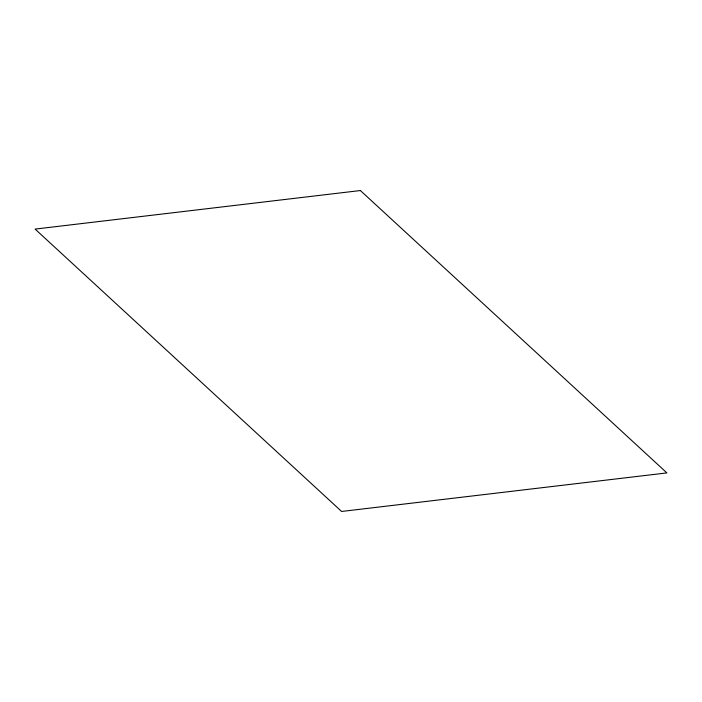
<?xml version="1.0" encoding="UTF-8"?>
<svg xmlns="http://www.w3.org/2000/svg" width="702" height="702" viewBox="0 0 702 702"><rect width="100%" height="100%" fill="white"/><g stroke="black" fill="none" stroke-linecap="round" stroke-linejoin="round"><path stroke-width="1.05" d="M360.389 190.54L35.1 229.089L341.611 511.46L666.9 472.911L360.389 190.54"/></g></svg>
